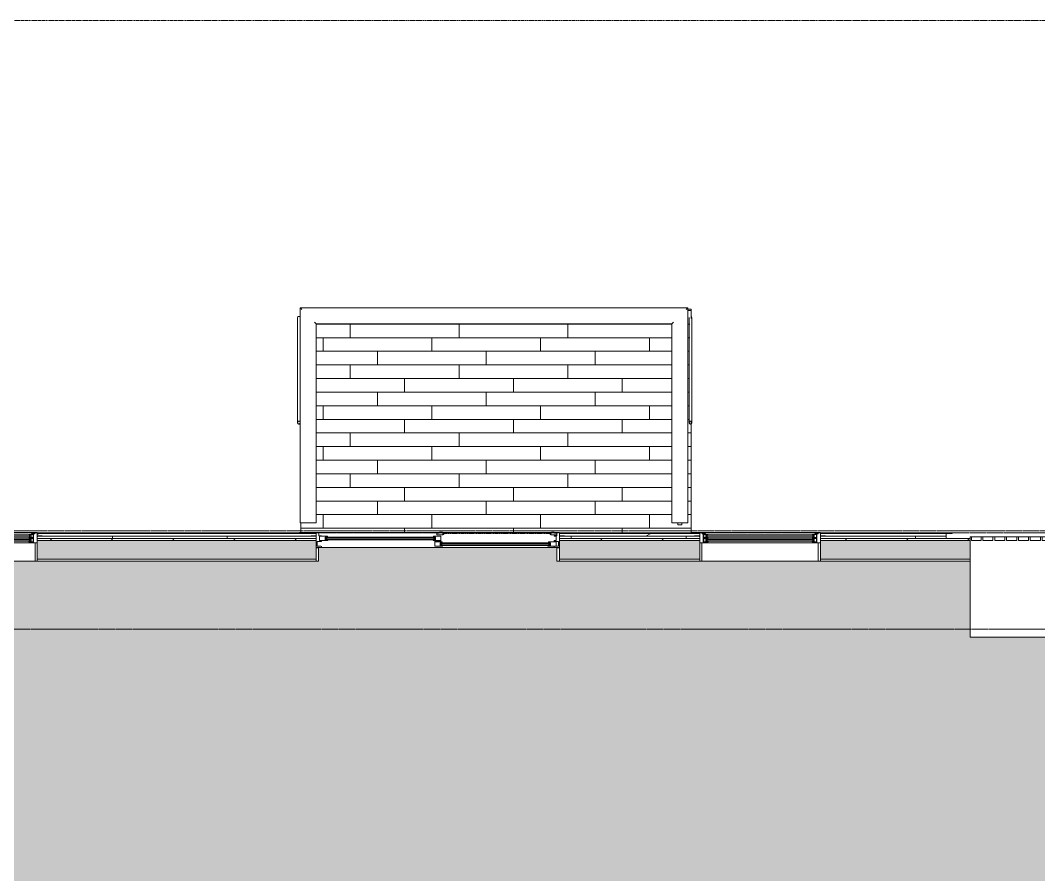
# Model space of a CAD drawing. Header units: inches. Extents: x -1559 to 1959, y 9767 to 12269.
# Drawn here: x 74.2 to 373.7, y 12017.6 to 12268.7 of the extents above; entities that cross this region are included whole.
import ezdxf

# ---------------------------------------------------------------- set-up
doc = ezdxf.new("R2010")
doc.units = ezdxf.units.IN
doc.header["$MEASUREMENT"] = 0
for name, pattern in [('Dash', [0.25, 0.125, -0.125]), ('Dash 1_16_', [0.125, 0.0625, -0.0625]), ('Double Dash 3_8_', [1, 0.375, -0.125, 0.125, -0.125, 0.125, -0.125])]:
    doc.linetypes.add(name, pattern=pattern)
for name, color, linetype, lineweight in [('0-1', 7, 'Continuous', 5), ('0-2', 7, 'Continuous', 9), ('0-3', 250, 'Double Dash 3_8_', 15), ('A-AREA-PATT-8', 83, 'Continuous', 9), ('A-DETL-GENF', 92, 'Continuous', 9), ('A-DETL-GENF-1', 7, 'Continuous', 9), ('A-DETL-GENF-HDLN-1', 7, 'Dash', 9), ('A-DETL-GENF-HDLN-2', 1, 'Continuous', 9), ('A-DOOR', 31, 'Continuous', 9), ('A-DOOR-1', 7, 'Continuous', 9), ('A-DOOR-FRAM-1', 7, 'Continuous', 9), ('A-FLOR-1', 7, 'Continuous', 9), ('A-FLOR-HRAL-1', 7, 'Continuous', 9), ('A-FLOR-PATT-1', 252, 'Continuous', 9), ('A-GENM-1', 7, 'Continuous', 9), ('A-GLAZ', 151, 'Continuous', 9), ('A-GLAZ-1', 7, 'Continuous', 9), ('A-WALL-1', 7, 'Continuous', 9), ('A-WALL-PATT-1', 8, 'Continuous', 9), ('A-WALL-PATT-2', 253, 'Continuous', 9), ('C-PROP-LINE-1', 250, 'Double Dash 3_8_', 15), ('C-PROP-LINE-2', 250, 'Dash 1_16_', 15), ('S-BEAM-1', 7, 'Continuous', 9)]:
    doc.layers.add(name, color=color, linetype=linetype, lineweight=lineweight)

# ---------------------------------------------------------------- blocks, each defined once
blk = doc.blocks.new('Door-Sliding-Marvin-2_Panel_Patio_Door-Essential - MARVIN ESSENTIAL SLIDING - 6_-0_X6_-10_ - 3RD FLOOR-3344819-KEY PLAN - 3RD FLOOR')
at = {"layer": 'A-DETL-GENF'}
for p, q in [((-37.25, 3.19), (-37.25, 3.23)), ((-35.75, 3.23), (-37.25, 3.23)), ((-35.91, 3.19), (-37.25, 3.19)), ((-35.91, 3.19), (-35.91, 3.08)), ((-35.75, 3.08), (-35.91, 3.08)), ((-35, 4.28), (-35.75, 4.28)), ((-35.75, 4.28), (-35.75, -0.19)), ((-35, 3.31), (-35, 4.28)), ((-34.25, 3.31), (-35, 3.31)), ((-34.81, 3.19), (-32.46, 3.19)), ((-34.81, 1.94), (-34.81, 3.19)), ((-34.25, 3.19), (-34.25, 3.31)), ((-32.46, 3.19), (-32.38, 2.87)), ((-35.5, 1.63), (-35.5, 0.25)), ((-35.5, 1.63), (-34.25, 1.63)), ((-35.5, 0.25), (-34.39, 0.25)), ((-32.41, 1.94), (-34.81, 1.94)), ((-34.39, 0.25), (-34.25, 0.1)), ((-34.25, 1.63), (-34.25, 1.94)), ((-34.25, -0.19), (-34.25, 0.1)), ((-32.38, 2.87), (-33.09, 2.87)), ((-33.09, 2.87), (-33.09, 2.12)), ((-33.09, 2.12), (-32.34, 2.12)), ((-32.98, 2.72), (-32.98, 2.87)), ((-32.98, 2.27), (-32.98, 2.12)), ((-32.34, 2), (-32.41, 1.94)), ((-32.34, 2.12), (-32.34, 2)), ((-35.75, -0.19), (-34.25, -0.19)), ((-35.06, -0.22), (-35.75, -0.22)), ((-35.75, -0.22), (-35.75, -4.19)), ((-35.06, -4.19), (-35.06, -0.22)), ((35.06, -0.22), (35.06, -4.19)), ((35.75, -0.22), (35.06, -0.22)), ((35.75, -4.19), (35.75, -0.22)), ((-35.75, -4.19), (-35.06, -4.19)), ((35.06, -4.19), (35.75, -4.19))]:
    blk.add_line(p, q, dxfattribs=at)
at = {"layer": 'A-DETL-GENF-1'}
for p, q in [((-32.87, 2.72), (-32.87, 2.27)), ((-32.61, 2.72), (-32.61, 2.27))]:
    blk.add_line(p, q, dxfattribs=at)
at = {"layer": 'A-DETL-GENF-HDLN-1'}
blk.add_line((1.75, 3.94), (33.01, 3.94), dxfattribs=at)
at = {"layer": 'A-DETL-GENF-HDLN-2'}
for p, q in [((-1.29, 3.19), (-1.38, 2.87)), ((0.87, 3.19), (-1.29, 3.19)), ((-0.24, 4.05), (-0.24, 3.53)), ((0.34, 4.05), (-0.24, 4.05)), ((-0.24, 3.53), (1.51, 3.53)), ((0.6, 4.36), (0.34, 4.05)), ((1.35, 4.36), (0.6, 4.36)), ((0.87, 1.72), (0.87, 3.19)), ((1.35, 4.05), (1.35, 4.36)), ((1.35, 4.05), (1.51, 4.05)), ((1.51, 3.69), (1.51, 4.05)), ((1.71, 3.69), (1.51, 3.69)), ((1.51, 3.65), (1.75, 3.65)), ((1.51, 3.53), (1.51, 3.65)), ((1.64, 3.83), (1.64, 3.94)), ((1.75, 3.94), (1.64, 3.94)), ((1.64, 3.83), (1.71, 3.83)), ((1.71, 3.83), (1.71, 3.69)), ((1.75, 3.65), (1.75, 3.94)), ((33.01, 3.94), (33.12, 3.94)), ((33.01, 3.65), (33.01, 3.94)), ((33.25, 3.65), (33.01, 3.65)), ((33.12, 3.83), (33.05, 3.83)), ((33.05, 3.83), (33.05, 3.69)), ((33.05, 3.69), (33.25, 3.69)), ((33.12, 3.83), (33.12, 3.94)), ((33.25, 3.69), (33.25, 4.05)), ((33.41, 4.05), (33.25, 4.05)), ((33.25, 3.53), (33.25, 3.65)), ((35, 3.53), (33.25, 3.53)), ((33.41, 4.05), (33.41, 4.36)), ((33.41, 4.36), (34.16, 4.36)), ((34.16, 4.36), (34.42, 4.05)), ((34.25, 3.19), (34.25, 3.31)), ((34.25, 3.31), (35, 3.31)), ((34.81, 3.19), (34.25, 3.19)), ((34.42, 4.05), (35, 4.05)), ((34.81, 1.94), (34.81, 3.19)), ((35, 4.28), (35.75, 4.28)), ((35, 3.31), (35, 4.28)), ((35.75, 4.28), (35.75, -0.19)), ((35.75, 3.23), (37.25, 3.23)), ((35.75, 3.08), (35.9, 3.08)), ((35.9, 3.19), (35.9, 3.08)), ((35.9, 3.19), (37.25, 3.19)), ((37.25, 3.19), (37.25, 3.23)), ((-32.87, 2.72), (-32.87, 2.27)), ((-32.61, 2.72), (-32.61, 2.27)), ((-0.66, 2.12), (-1.41, 2.12)), ((-1.41, 2.12), (-1.41, 2)), ((-1.41, 2), (-1.34, 1.94)), ((-1.38, 2.87), (-0.66, 2.87)), ((-1.34, 1.94), (0.87, 1.94)), ((-1.14, 2.72), (-1.14, 2.27)), ((-0.88, 2.72), (-0.88, 2.27)), ((0.24, 1.82), (-0.88, 1.72)), ((-0.88, 0.25), (-0.88, 1.72)), ((-0.88, 1.5), (1.29, 1.5)), ((1.34, 0.25), (-0.88, 0.25)), ((-0.77, 2.72), (-0.77, 2.87)), ((-0.77, 2.27), (-0.77, 2.12)), ((-0.66, 2.87), (-0.66, 2.12)), ((-0.43, 1.68), (0.43, 1.76)), ((-0.43, 1.58), (-0.43, 1.68)), ((-0.24, 1.58), (-0.43, 1.58)), ((-0.24, 1.62), (0.87, 1.72)), ((-0.24, 1.62), (-0.24, 1.7)), ((-0.24, 1.51), (-0.24, 1.58)), ((0.24, 1.93), (0.24, 1.86)), ((0.24, 1.86), (0.43, 1.86)), ((0.24, 1.82), (0.24, 1.74)), ((0.43, 1.86), (0.43, 1.76)), ((0.66, 1.19), (0.66, 0.44)), ((1.37, 1.19), (0.66, 1.19)), ((0.66, 0.44), (1.41, 0.44)), ((0.77, 1.04), (0.77, 1.19)), ((0.77, 0.58), (0.77, 0.44)), ((0.88, 1.04), (0.88, 0.58)), ((1.14, 1.04), (1.14, 0.58)), ((1.29, 1.5), (1.37, 1.19)), ((1.41, 0.31), (1.34, 0.25)), ((1.41, 0.44), (1.41, 0.31)), ((33.16, 0.44), (32.41, 0.44)), ((32.41, 0.44), (32.41, 0.31)), ((32.41, 0.31), (32.47, 0.25)), ((32.52, 1.5), (32.44, 1.19)), ((32.44, 1.19), (33.16, 1.19)), ((32.47, 0.25), (34.84, 0.25)), ((34.84, 1.5), (32.52, 1.5)), ((32.68, 1.04), (32.68, 0.58)), ((32.93, 1.04), (32.93, 0.58)), ((33.04, 1.04), (33.04, 1.19)), ((33.04, 0.58), (33.04, 0.44)), ((33.16, 1.19), (33.16, 0.44)), ((34.81, 1.94), (34.25, 1.94)), ((34.25, 1.63), (34.25, 1.94)), ((35.5, 1.63), (34.25, 1.63)), ((34.39, 0.25), (34.25, 0.1)), ((34.25, -0.19), (34.25, 0.1)), ((35.5, 0.25), (34.39, 0.25)), ((34.84, 0.25), (34.84, 1.5)), ((35.5, 1.63), (35.5, 0.25)), ((35.75, -0.19), (34.25, -0.19))]:
    blk.add_line(p, q, dxfattribs=at)
at = {"layer": 'A-DOOR'}
for p, q in [((-32.98, 2.87), (-0.77, 2.87)), ((-32.98, 2.72), (-0.77, 2.72)), ((-32.98, 2.27), (-0.77, 2.27)), ((-32.98, 2.12), (-0.77, 2.12)), ((0.77, 1.19), (33.04, 1.19)), ((0.77, 1.04), (33.04, 1.04)), ((0.77, 0.58), (33.04, 0.58)), ((0.77, 0.44), (33.04, 0.44))]:
    blk.add_line(p, q, dxfattribs=at)
at = {"layer": 'A-DOOR-1'}
for p, q in [((-35.75, 4.25), (-40.68, 4.25)), ((-40.68, 4.25), (-40.68, 4.19))]:
    blk.add_line(p, q, dxfattribs=at)
at = {"layer": 'A-DOOR-FRAM-1'}
for p, q in [((35.75, 4.28), (-35.75, 4.28)), ((-35.75, 4.28), (-35.75, -0.19)), ((35.75, -0.19), (35.75, 4.28)), ((-35.75, -0.19), (35.75, -0.19))]:
    blk.add_line(p, q, dxfattribs=at)
blk = doc.blocks.new('V-Series_EWC4_SPVU_RFA_2015 - 2ND AND 3RD FLOOR-2226480-KEY PLAN - 3RD FLOOR')
at = {"layer": 'A-GENM-1'}
for p, q in [((-3829.54, 11738.59), (-3858.97, 11738.59)), ((-3858.97, 11738.59), (-3858.97, 11738.15)), ((-3829.54, 11710.71), (-3829.54, 11738.59)), ((-3858.97, 11735.36), (-3858.97, 11738.15)), ((-3858.97, 11738.15), (-3857.97, 11738.15)), ((-3857.97, 11738.15), (-3857.97, 11735.36)), ((-3857.97, 11735.36), (-3858.97, 11735.36)), ((-3858.97, 11735.36), (-3858.97, 11734.86)), ((-3858.97, 11731.87), (-3858.97, 11734.86)), ((-3858.97, 11734.86), (-3857.97, 11734.86)), ((-3857.97, 11734.86), (-3857.97, 11731.87)), ((-3857.97, 11731.87), (-3858.97, 11731.87)), ((-3858.97, 11731.87), (-3858.97, 11731.37)), ((-3858.97, 11728.39), (-3858.97, 11731.37)), ((-3858.97, 11731.37), (-3857.97, 11731.37)), ((-3857.97, 11731.37), (-3857.97, 11728.39)), ((-3857.97, 11728.39), (-3858.97, 11728.39)), ((-3858.97, 11728.39), (-3858.97, 11727.89)), ((-3858.97, 11724.9), (-3858.97, 11727.89)), ((-3858.97, 11727.89), (-3857.97, 11727.89)), ((-3857.97, 11727.89), (-3857.97, 11724.9)), ((-3857.97, 11724.9), (-3858.97, 11724.9)), ((-3858.97, 11724.9), (-3858.97, 11724.4)), ((-3858.97, 11721.42), (-3858.97, 11724.4)), ((-3858.97, 11724.4), (-3857.97, 11724.4)), ((-3857.97, 11724.4), (-3857.97, 11721.42)), ((-3857.97, 11721.42), (-3858.97, 11721.42)), ((-3858.97, 11721.42), (-3858.97, 11720.92)), ((-3858.97, 11717.93), (-3858.97, 11720.92)), ((-3858.97, 11720.92), (-3857.97, 11720.92)), ((-3857.97, 11720.92), (-3857.97, 11717.93)), ((-3857.97, 11717.93), (-3858.97, 11717.93)), ((-3858.97, 11717.93), (-3858.97, 11717.43)), ((-3858.97, 11714.45), (-3858.97, 11717.43)), ((-3858.97, 11717.43), (-3857.97, 11717.43)), ((-3857.97, 11717.43), (-3857.97, 11714.45)), ((-3857.97, 11714.45), (-3858.97, 11714.45)), ((-3858.97, 11714.45), (-3858.97, 11713.95)), ((-3858.97, 11711.15), (-3858.97, 11713.95)), ((-3858.97, 11713.95), (-3857.97, 11713.95)), ((-3857.97, 11713.95), (-3857.97, 11711.15)), ((-3857.97, 11711.15), (-3858.97, 11711.15)), ((-3858.97, 11711.15), (-3858.97, 11710.71)), ((-3858.97, 11710.71), (-3829.54, 11710.71))]:
    blk.add_line(p, q, dxfattribs=at)
blk = doc.blocks.new('Window-Double_Hung-Marvin-Essential - ESDH3066 - 3rd floor-V2-KEY PLAN - 3RD FLOOR')
at = {"layer": 'A-DETL-GENF-HDLN-1'}
blk.add_line((16.1, -4.22), (-16.5, -4.22), dxfattribs=at)
at = {"layer": 'A-DETL-GENF-HDLN-2'}
for p, q in [((-17.13, 4.19), (-17.75, 4.19)), ((-17.13, -1.16), (-17.13, 4.19)), ((17.12, 4.19), (17.75, 4.19)), ((17.12, 4.19), (17.12, -1.16)), ((-16.72, -1.19), (-17.75, -1.19)), ((-17.75, -4.28), (-17.75, -1.19)), ((-16.72, -3.77), (-16.72, -1.19)), ((-16.56, -1.53), (-15.34, -1.53)), ((-16.56, -1.53), (-16.56, -2.47)), ((-15.34, -2.47), (-16.56, -2.47)), ((-16.56, -2.75), (-15.34, -2.75)), ((-16.56, -2.75), (-16.56, -3.69)), ((-15.28, -1.65), (-15.94, -1.65)), ((-15.94, -1.65), (-15.94, -2.37)), ((-15.94, -2.37), (-15.28, -2.37)), ((-15.28, -2.87), (-15.94, -2.87)), ((-15.94, -2.87), (-15.94, -3.59)), ((-15.84, -1.66), (-15.84, -2.35)), ((-15.84, -2.88), (-15.84, -3.57)), ((-15.54, -1.79), (-15.54, -2.23)), ((-15.34, -1.53), (-15.28, -1.59)), ((-15.34, -2.47), (-15.28, -2.41)), ((-15.34, -2.75), (-15.28, -2.81)), ((-15.28, -1.59), (-15.28, -1.65)), ((-15.28, -2.37), (-15.28, -2.41)), ((-15.28, -2.81), (-15.28, -2.87)), ((15.34, -1.53), (15.28, -1.59)), ((15.28, -1.59), (15.28, -1.65)), ((15.28, -1.65), (15.94, -1.65)), ((15.28, -2.37), (15.28, -2.41)), ((15.94, -2.37), (15.28, -2.37)), ((15.34, -2.47), (15.28, -2.41)), ((15.34, -2.75), (15.28, -2.81)), ((15.28, -2.81), (15.28, -2.87)), ((15.28, -2.87), (15.94, -2.87)), ((16.56, -1.53), (15.34, -1.53)), ((15.34, -2.47), (16.56, -2.47)), ((16.56, -2.75), (15.34, -2.75)), ((15.54, -1.79), (15.54, -2.23)), ((15.84, -1.66), (15.84, -2.35)), ((15.84, -2.88), (15.84, -3.57)), ((15.94, -1.65), (15.94, -2.37)), ((15.94, -2.87), (15.94, -3.59)), ((16.56, -1.53), (16.56, -2.47)), ((16.56, -2.75), (16.56, -3.69)), ((16.72, -3.77), (16.72, -1.19)), ((16.72, -1.19), (17.75, -1.19)), ((17.75, -4.28), (17.75, -1.19)), ((-19.25, -3.23), (-19.25, -3.19)), ((-19.25, -3.19), (-17.9, -3.19)), ((-17.75, -3.23), (-19.25, -3.23)), ((-17.9, -3.19), (-17.9, -3.08)), ((-17.9, -3.08), (-17.75, -3.08)), ((-17.75, -4.28), (-17.16, -4.28)), ((-17.08, -3.87), (-17.16, -4.28)), ((-17.08, -3.87), (-16.19, -3.87)), ((-16.85, -4.25), (-16.85, -3.87)), ((-16.3, -4.25), (-16.85, -4.25)), ((-16.38, -3.77), (-16.72, -3.77)), ((-15.34, -3.69), (-16.56, -3.69)), ((-16.38, -3.87), (-16.38, -3.77)), ((-16.18, -4.01), (-16.3, -4.01)), ((-16.3, -4.01), (-16.3, -4.25)), ((-16.19, -3.87), (-16.19, -3.97)), ((-16.19, -3.97), (-16.1, -3.97)), ((-16.18, -4.22), (-16.18, -4.01)), ((-16.18, -4.22), (-16.1, -4.22)), ((-16.1, -3.97), (-16.1, -4.22)), ((-15.94, -3.59), (-15.28, -3.59)), ((-15.54, -3.01), (-15.54, -3.45)), ((-15.34, -3.69), (-15.28, -3.63)), ((-15.28, -3.59), (-15.28, -3.63)), ((15.28, -3.59), (15.28, -3.63)), ((15.94, -3.59), (15.28, -3.59)), ((15.34, -3.69), (15.28, -3.63)), ((15.34, -3.69), (16.56, -3.69)), ((15.54, -3.01), (15.54, -3.45)), ((16.19, -3.97), (16.1, -3.97)), ((16.1, -3.97), (16.1, -4.22)), ((16.18, -4.22), (16.1, -4.22)), ((16.18, -4.22), (16.18, -4.01)), ((16.18, -4.01), (16.3, -4.01)), ((17.08, -3.87), (16.19, -3.87)), ((16.19, -3.87), (16.19, -3.97)), ((16.3, -4.01), (16.3, -4.25)), ((16.3, -4.25), (16.85, -4.25)), ((16.38, -3.87), (16.38, -3.77)), ((16.38, -3.77), (16.72, -3.77)), ((16.85, -4.25), (16.85, -3.87)), ((17.08, -3.87), (17.16, -4.28)), ((17.75, -4.28), (17.16, -4.28)), ((17.9, -3.08), (17.75, -3.08)), ((17.75, -3.23), (19.25, -3.23)), ((17.9, -3.19), (17.9, -3.08)), ((19.25, -3.19), (17.9, -3.19)), ((19.25, -3.23), (19.25, -3.19))]:
    blk.add_line(p, q, dxfattribs=at)
at = {"layer": 'A-GLAZ'}
for p, q in [((15.84, -1.66), (-15.84, -1.66)), ((15.84, -1.79), (-15.84, -1.79)), ((15.84, -2.23), (-15.84, -2.23)), ((15.84, -2.35), (-15.84, -2.35)), ((15.84, -2.88), (-15.84, -2.88)), ((15.84, -3.01), (-15.84, -3.01)), ((15.84, -3.45), (-15.84, -3.45)), ((15.84, -3.57), (-15.84, -3.57))]:
    blk.add_line(p, q, dxfattribs=at)
at = {"layer": 'A-GLAZ-1'}
for p, q in [((-17.75, 4.19), (17.75, 4.19)), ((-17.75, -1.16), (-17.75, 4.19)), ((17.75, 4.19), (17.75, -1.16)), ((-17.75, -1.19), (17.75, -1.19)), ((-17.75, -4.28), (-17.75, -1.19)), ((17.75, -1.19), (17.75, -4.28)), ((17.75, -4.28), (-17.75, -4.28)), ((17.75, -4.19), (20.4, -4.19)), ((20.4, -4.25), (17.75, -4.25)), ((20.4, -4.19), (20.4, -4.25))]:
    blk.add_line(p, q, dxfattribs=at)
blk = doc.blocks.new('Window-Double_Hung-Marvin-Essential - ESDH3066 - 3rd floor-3357212-KEY PLAN - 3RD FLOOR')
at = {"layer": 'A-DETL-GENF-HDLN-1'}
blk.add_line((16.1, -4.22), (-16.5, -4.22), dxfattribs=at)
at = {"layer": 'A-DETL-GENF-HDLN-2'}
for p, q in [((-17.13, 4.19), (-17.75, 4.19)), ((-17.13, -1.16), (-17.13, 4.19)), ((17.12, 4.19), (17.75, 4.19)), ((17.12, 4.19), (17.12, -1.16)), ((-16.72, -1.19), (-17.75, -1.19)), ((-17.75, -4.28), (-17.75, -1.19)), ((-16.72, -3.77), (-16.72, -1.19)), ((-16.56, -1.53), (-15.34, -1.53)), ((-16.56, -1.53), (-16.56, -2.47)), ((-15.34, -2.47), (-16.56, -2.47)), ((-16.56, -2.75), (-15.34, -2.75)), ((-16.56, -2.75), (-16.56, -3.69)), ((-15.28, -1.65), (-15.94, -1.65)), ((-15.94, -1.65), (-15.94, -2.37)), ((-15.94, -2.37), (-15.28, -2.37)), ((-15.28, -2.87), (-15.94, -2.87)), ((-15.94, -2.87), (-15.94, -3.59)), ((-15.84, -1.66), (-15.84, -2.35)), ((-15.84, -2.88), (-15.84, -3.57)), ((-15.54, -1.79), (-15.54, -2.23)), ((-15.34, -1.53), (-15.28, -1.59)), ((-15.34, -2.47), (-15.28, -2.41)), ((-15.34, -2.75), (-15.28, -2.81)), ((-15.28, -1.59), (-15.28, -1.65)), ((-15.28, -2.37), (-15.28, -2.41)), ((-15.28, -2.81), (-15.28, -2.87)), ((15.34, -1.53), (15.28, -1.59)), ((15.28, -1.59), (15.28, -1.65)), ((15.28, -1.65), (15.94, -1.65)), ((15.28, -2.37), (15.28, -2.41)), ((15.94, -2.37), (15.28, -2.37)), ((15.34, -2.47), (15.28, -2.41)), ((15.34, -2.75), (15.28, -2.81)), ((15.28, -2.81), (15.28, -2.87)), ((15.28, -2.87), (15.94, -2.87)), ((16.56, -1.53), (15.34, -1.53)), ((15.34, -2.47), (16.56, -2.47)), ((16.56, -2.75), (15.34, -2.75)), ((15.54, -1.79), (15.54, -2.23)), ((15.84, -1.66), (15.84, -2.35)), ((15.84, -2.88), (15.84, -3.57)), ((15.94, -1.65), (15.94, -2.37)), ((15.94, -2.87), (15.94, -3.59)), ((16.56, -1.53), (16.56, -2.47)), ((16.56, -2.75), (16.56, -3.69)), ((16.72, -3.77), (16.72, -1.19)), ((16.72, -1.19), (17.75, -1.19)), ((17.75, -4.28), (17.75, -1.19)), ((-19.25, -3.23), (-19.25, -3.19)), ((-19.25, -3.19), (-17.9, -3.19)), ((-17.75, -3.23), (-19.25, -3.23)), ((-17.9, -3.19), (-17.9, -3.08)), ((-17.9, -3.08), (-17.75, -3.08)), ((-17.75, -4.28), (-17.16, -4.28)), ((-17.08, -3.87), (-17.16, -4.28)), ((-17.08, -3.87), (-16.19, -3.87)), ((-16.85, -4.25), (-16.85, -3.87)), ((-16.3, -4.25), (-16.85, -4.25)), ((-16.38, -3.77), (-16.72, -3.77)), ((-15.34, -3.69), (-16.56, -3.69)), ((-16.38, -3.87), (-16.38, -3.77)), ((-16.18, -4.01), (-16.3, -4.01)), ((-16.3, -4.01), (-16.3, -4.25)), ((-16.19, -3.87), (-16.19, -3.97)), ((-16.19, -3.97), (-16.1, -3.97)), ((-16.18, -4.22), (-16.18, -4.01)), ((-16.18, -4.22), (-16.1, -4.22)), ((-16.1, -3.97), (-16.1, -4.22)), ((-15.94, -3.59), (-15.28, -3.59)), ((-15.54, -3.01), (-15.54, -3.45)), ((-15.34, -3.69), (-15.28, -3.63)), ((-15.28, -3.59), (-15.28, -3.63)), ((15.28, -3.59), (15.28, -3.63)), ((15.94, -3.59), (15.28, -3.59)), ((15.34, -3.69), (15.28, -3.63)), ((15.34, -3.69), (16.56, -3.69)), ((15.54, -3.01), (15.54, -3.45)), ((16.19, -3.97), (16.1, -3.97)), ((16.1, -3.97), (16.1, -4.22)), ((16.18, -4.22), (16.1, -4.22)), ((16.18, -4.22), (16.18, -4.01)), ((16.18, -4.01), (16.3, -4.01)), ((17.08, -3.87), (16.19, -3.87)), ((16.19, -3.87), (16.19, -3.97)), ((16.3, -4.01), (16.3, -4.25)), ((16.3, -4.25), (16.85, -4.25)), ((16.38, -3.87), (16.38, -3.77)), ((16.38, -3.77), (16.72, -3.77)), ((16.85, -4.25), (16.85, -3.87)), ((17.08, -3.87), (17.16, -4.28)), ((17.75, -4.28), (17.16, -4.28)), ((17.9, -3.08), (17.75, -3.08)), ((17.75, -3.23), (19.25, -3.23)), ((17.9, -3.19), (17.9, -3.08)), ((19.25, -3.19), (17.9, -3.19)), ((19.25, -3.23), (19.25, -3.19))]:
    blk.add_line(p, q, dxfattribs=at)
at = {"layer": 'A-GLAZ'}
for p, q in [((15.84, -1.66), (-15.84, -1.66)), ((15.84, -1.79), (-15.84, -1.79)), ((15.84, -2.23), (-15.84, -2.23)), ((15.84, -2.35), (-15.84, -2.35)), ((15.84, -2.88), (-15.84, -2.88)), ((15.84, -3.01), (-15.84, -3.01)), ((15.84, -3.45), (-15.84, -3.45)), ((15.84, -3.57), (-15.84, -3.57))]:
    blk.add_line(p, q, dxfattribs=at)
at = {"layer": 'A-GLAZ-1'}
for p, q in [((-17.75, 4.19), (17.75, 4.19)), ((-17.75, -1.16), (-17.75, 4.19)), ((17.75, 4.19), (17.75, -1.16)), ((-17.75, -1.19), (17.75, -1.19)), ((-17.75, -4.28), (-17.75, -1.19)), ((17.75, -1.19), (17.75, -4.28)), ((17.75, -4.28), (-17.75, -4.28)), ((17.75, -4.19), (20.4, -4.19)), ((20.4, -4.25), (17.75, -4.25)), ((20.4, -4.19), (20.4, -4.25))]:
    blk.add_line(p, q, dxfattribs=at)
blk = doc.blocks.new('Railing - Baluster_01-2700443-KEY PLAN - 3RD FLOOR')
at = {"layer": 'A-FLOR-HRAL-1'}
for p, q in [((-0.59, 1.18), (0.59, 1.18)), ((-0.59, 0.59), (-0.59, 1.18)), ((0.59, 1.18), (0.59, 0.59))]:
    blk.add_line(p, q, dxfattribs=at)
blk = doc.blocks.new('Railing - Railing-3280567-KEY PLAN - 3RD FLOOR')
at = {"layer": 'A-FLOR-HRAL-1'}
for p, q in [((-3598.7, 12184.2), (-3712.75, 12184.2)), ((-3712.75, 12184.2), (-3712.75, 12154.79)), ((-3598.7, 12120.95), (-3598.7, 12184.2)), ((-3708.02, 12179.48), (-3603.42, 12179.48)), ((-3708.02, 12120.95), (-3708.02, 12179.48)), ((-3603.42, 12179.48), (-3603.42, 12120.95)), ((-3712.75, 12150.46), (-3712.75, 12120.95)), ((-3712.28, 12120.95), (-3712.75, 12120.95)), ((-3708.5, 12120.95), (-3712.28, 12120.95)), ((-3708.02, 12120.95), (-3708.5, 12120.95)), ((-3602.95, 12120.95), (-3603.42, 12120.95)), ((-3599.17, 12120.95), (-3602.95, 12120.95)), ((-3598.7, 12120.95), (-3599.17, 12120.95))]:
    blk.add_line(p, q, dxfattribs=at)
for points, knots in [([(-3712.75, 12184.2), (-3712.75, 12184.2), (-3712.74, 12184.19), (-3712.71, 12184.17), (-3712.69, 12184.14), (-3712.66, 12184.11), (-3712.63, 12184.08), (-3712.6, 12184.06), (-3712.56, 12184.02), (-3712.52, 12183.97), (-3712.49, 12183.94), (-3712.45, 12183.9), (-3712.38, 12183.83), (-3712.32, 12183.77), (-3712.28, 12183.73)], [0, 0, 0, 0, 0.166667, 0.25, 0.333333, 0.416667, 0.458333, 0.5, 0.583333, 0.666667, 0.708333, 0.75, 0.833333, 1, 1, 1, 1]), ([(-3598.7, 12184.2), (-3598.7, 12184.2), (-3598.71, 12184.19), (-3598.73, 12184.17), (-3598.76, 12184.14), (-3598.79, 12184.11), (-3598.82, 12184.08), (-3598.84, 12184.06), (-3598.88, 12184.02), (-3598.93, 12183.97), (-3598.96, 12183.94), (-3599, 12183.9), (-3599.07, 12183.83), (-3599.13, 12183.77), (-3599.17, 12183.73)], [0, 0, 0, 0, 0.166667, 0.25, 0.333333, 0.416667, 0.458333, 0.5, 0.583333, 0.666667, 0.708333, 0.75, 0.833333, 1, 1, 1, 1]), ([(-3708.5, 12179.95), (-3708.45, 12179.91), (-3708.39, 12179.85), (-3708.32, 12179.77), (-3708.27, 12179.72), (-3708.23, 12179.69), (-3708.2, 12179.65), (-3708.17, 12179.62), (-3708.14, 12179.59), (-3708.12, 12179.57), (-3708.09, 12179.54), (-3708.06, 12179.51), (-3708.03, 12179.49), (-3708.02, 12179.48), (-3708.02, 12179.48)], [0, 0, 0, 0, 0.166667, 0.25, 0.333333, 0.375, 0.416667, 0.5, 0.541667, 0.583333, 0.666667, 0.75, 0.833333, 1, 1, 1, 1]), ([(-3602.95, 12179.95), (-3602.99, 12179.91), (-3603.05, 12179.85), (-3603.13, 12179.77), (-3603.18, 12179.72), (-3603.21, 12179.69), (-3603.25, 12179.65), (-3603.28, 12179.62), (-3603.31, 12179.59), (-3603.33, 12179.57), (-3603.36, 12179.54), (-3603.39, 12179.51), (-3603.42, 12179.49), (-3603.42, 12179.48), (-3603.42, 12179.48)], [0, 0, 0, 0, 0.166667, 0.25, 0.333333, 0.375, 0.416667, 0.5, 0.541667, 0.583333, 0.666667, 0.75, 0.833333, 1, 1, 1, 1])]:
    blk.add_open_spline(points, degree=3, knots=knots, dxfattribs=at)
at = {"rotation": 180}
blk.add_blockref('Railing - Baluster_01-2700443-KEY PLAN - 3RD FLOOR', (-3601.06, 12121.54), dxfattribs=at)
blk = doc.blocks.new('Walls 13 - Walls 1-3280512-KEY PLAN - 3RD FLOOR')
at = {"layer": 'S-BEAM-1'}
for p, q in [((-3598.3, 12181.35), (-3598.3, 12150.46)), ((-3597.55, 12150.46), (-3597.55, 12181.35))]:
    blk.add_line(p, q, dxfattribs=at)
at = {"layer": 'S-BEAM-1', "flags": 128}
for points in [[(-3597.55, 12150.46), (-3597.56, 12150.56), (-3597.59, 12150.66), (-3597.64, 12150.75), (-3597.71, 12150.82), (-3597.79, 12150.87), (-3597.88, 12150.9), (-3597.97, 12150.9), (-3598.06, 12150.87), (-3598.14, 12150.82), (-3598.2, 12150.75), (-3598.26, 12150.66), (-3598.29, 12150.56), (-3598.3, 12150.46)], [(-3598.3, 12150.46), (-3598.29, 12150.35), (-3598.26, 12150.25), (-3598.2, 12150.17), (-3598.14, 12150.1), (-3598.06, 12150.05), (-3597.97, 12150.02), (-3597.88, 12150.02), (-3597.79, 12150.05), (-3597.71, 12150.1), (-3597.64, 12150.17), (-3597.59, 12150.25), (-3597.56, 12150.35), (-3597.55, 12150.46)]]:
    blk.add_lwpolyline(points, dxfattribs=at)
at = {"layer": 'S-BEAM-1'}
blk.add_ellipse((-3597.92, 12181.35), major_axis=(0.375, 0), ratio=0.850805, start_param=0, end_param=1.047198, dxfattribs=at)
blk = doc.blocks.new('Walls 14 - Walls 1-3280521-KEY PLAN - 3RD FLOOR')
at = {"layer": 'S-BEAM-1'}
for p, q in [((-3713.5, 12181.35), (-3713.5, 12150.46)), ((-3712.75, 12150.46), (-3712.75, 12155.79))]:
    blk.add_line(p, q, dxfattribs=at)
at = {"layer": 'S-BEAM-1', "flags": 128}
for points in [[(-3712.75, 12150.46), (-3712.76, 12150.56), (-3712.79, 12150.66), (-3712.84, 12150.75), (-3712.91, 12150.82), (-3712.99, 12150.87), (-3713.08, 12150.9), (-3713.17, 12150.9), (-3713.26, 12150.87), (-3713.34, 12150.82), (-3713.4, 12150.75), (-3713.46, 12150.66), (-3713.49, 12150.56), (-3713.5, 12150.46)], [(-3713.5, 12150.46), (-3713.49, 12150.35), (-3713.46, 12150.25), (-3713.4, 12150.17), (-3713.34, 12150.1), (-3713.26, 12150.05), (-3713.17, 12150.02), (-3713.08, 12150.02), (-3712.99, 12150.05), (-3712.91, 12150.1), (-3712.84, 12150.17), (-3712.79, 12150.25), (-3712.76, 12150.35), (-3712.75, 12150.46)]]:
    blk.add_lwpolyline(points, dxfattribs=at)
at = {"layer": 'S-BEAM-1'}
blk.add_ellipse((-3713.12, 12181.35), major_axis=(0.375, 0), ratio=0.850805, start_param=0, end_param=3.141593, dxfattribs=at)
blk = doc.blocks.new('Family - ___-1878357-KEY PLAN - 3RD FLOOR')
at = {"layer": 'C-PROP-LINE-1'}
blk.add_line((-3989.61, 12268.69), (-1910.75, 12268.69), dxfattribs=at)
blk = doc.blocks.new('Family - ___-2835860-KEY PLAN - 3RD FLOOR')
at = {"layer": 'C-PROP-LINE-2'}
blk.add_line((-2638.11, 12118.09), (-3860.72, 12118.09), dxfattribs=at)
blk = doc.blocks.new('Family - ___-2835903-KEY PLAN - 3RD FLOOR')
at = {"layer": 'C-PROP-LINE-2'}
blk.add_line((-2096.82, 12089.69), (-3831.82, 12089.69), dxfattribs=at)
blk = doc.blocks.new('Family - ___-2835932-KEY PLAN - 3RD FLOOR')
at = {"layer": 'C-PROP-LINE-2'}
blk.add_line((-2067.92, 12118.59), (-3860.72, 12118.59), dxfattribs=at)
blk = doc.blocks.new('CTR - 1st Phase - Shell_rvt-1-KEY PLAN - 3RD FLOOR')
at = {"layer": 'A-FLOR-PATT-1'}
h = blk.add_hatch(dxfattribs=at)
h.set_pattern_fill('FP_12', color=256, style=0, pattern_type=2)
h.set_pattern_definition([(180, (-4228.749, 11223.402), (-5e-16, -4), []), (270, (-4228.749, 11223.402), (8, -8), [4, -28]), (270, (-4244.749, 11219.402), (8, -8), [4, -28])])
h.paths.add_polyline_path([(-3603.19, 12118.09), (-3597.74, 12118.15), (-3597.88, 12150.9), (-3598.2, 12150.75), (-3598.3, 12150.46), (-3598.14, 12181.08), (-3597.83, 12181.15), (-3597.74, 12181.29), (-3597.74, 12183.84), (-3598.7, 12183.73), (-3598.84, 12120.95), (-3600.47, 12120.95), (-3600.59, 12120.36), (-3601.65, 12120.36), (-3601.65, 12120.95), (-3603.42, 12120.95), (-3603.42, 12179.48), (-3708.02, 12179.48), (-3708.16, 12120.95), (-3712.56, 12120.95), (-3712.4, 12118.15), (-3603.28, 12118.09)], flags=0)
at = {"layer": 'A-WALL-PATT-1'}
h = blk.add_hatch(dxfattribs=at)
h.set_pattern_fill('FP_2', color=256, style=0, pattern_type=2)
h.set_pattern_definition([(216.87, (36, 90), (269.999678, 180.000482), [45, -405]), (206.565, (90, 63), (-90.00047, -89.99987), [100.623, -100.623]), (198.435, (90, 18), (-179.999294, -90.00048), [56.921, -227.684])])
h.paths.add_polyline_path([(-2446.18, 12117.09), (-2445.67, 12117.09), (-2445.67, 12117.84), (-2446.18, 12117.84)], flags=0)
h.paths.add_polyline_path([(-2410.17, 12117.09), (-2368.94, 12117.09), (-2368.94, 12117.84), (-2410.17, 12117.84)], flags=0)
h.paths.add_polyline_path([(-2070.67, 12117.09), (-2068.67, 12117.09), (-2068.67, 12117.84), (-2103.04, 12117.84), (-2103.04, 12117.09), (-2076.17, 12117.09)], flags=0)
h.paths.add_polyline_path([(-2253.67, 12117.09), (-2253.67, 12117.84), (-2254.18, 12117.84), (-2254.18, 12117.09)], flags=0)
h.paths.add_polyline_path([(-2138.54, 12117.09), (-2138.54, 12117.84), (-2218.17, 12117.84), (-2218.17, 12117.09), (-2180.94, 12117.09)], flags=0)
h.paths.add_polyline_path([(-2786.9, 12117.09), (-2752.94, 12117.09), (-2753.02, 12117.84), (-2828.36, 12117.84), (-2828.36, 12117.09), (-2788.86, 12117.09)], flags=0)
h.paths.add_polyline_path([(-2949.28, 12117.09), (-2904.01, 12117.09), (-2904.01, 12117.84), (-2983.71, 12117.84), (-2983.71, 12117.09), (-2950.15, 12117.09)], flags=0)
h.paths.add_polyline_path([(-2289.68, 12117.09), (-2289.68, 12117.84), (-2333.44, 12117.84), (-2333.44, 12117.09), (-2316.03, 12117.09)], flags=0)
h.paths.add_polyline_path([(-2681.44, 12117.09), (-2481.68, 12117.09), (-2481.68, 12117.84), (-2681.44, 12117.84)], flags=0)
h.paths.add_polyline_path([(-3055.21, 12117.09), (-3055.21, 12117.84), (-3097.16, 12117.84), (-3097.16, 12117.09), (-3059.05, 12117.09)], flags=0)
h.paths.add_polyline_path([(-3406.18, 12117.09), (-3405.67, 12117.09), (-3405.67, 12117.84), (-3406.18, 12117.84)], flags=0)
h.paths.add_polyline_path([(-3194.14, 12117.09), (-3177.09, 12117.09), (-3177.09, 12117.84), (-3216.57, 12117.84), (-3216.57, 12117.09)], flags=0)
h.paths.add_polyline_path([(-3252.07, 12117.09), (-3252.07, 12117.84), (-3252.58, 12117.84), (-3252.58, 12117.09)], flags=0)
h.paths.add_polyline_path([(-3288.08, 12117.09), (-3288.08, 12117.84), (-3370.17, 12117.84), (-3370.17, 12117.09)], flags=0)
h.paths.add_polyline_path([(-3441.68, 12117.09), (-3441.68, 12117.84), (-3481.16, 12117.84), (-3481.16, 12117.09), (-3464.33, 12117.09)], flags=0)
h.paths.add_polyline_path([(-3522.69, 12117.09), (-3522.69, 12117.84), (-3559.71, 12117.84), (-3559.71, 12117.09), (-3531.87, 12117.09)], flags=0)
h.paths.add_polyline_path([(-3599.42, 12117.09), (-3595.21, 12117.09), (-3595.21, 12117.84), (-3636.51, 12117.84), (-3636.51, 12117.09), (-3602.95, 12117.09)], flags=0)
h.paths.add_polyline_path([(-3708.01, 12117.09), (-3708.01, 12117.84), (-3790.11, 12117.84), (-3790.11, 12117.09), (-3709.19, 12117.09)], flags=0)
h.paths.add_polyline_path([(-3825.61, 12117.09), (-3825.61, 12117.84), (-3859.97, 12117.84), (-3859.97, 12117.09), (-3835.84, 12117.09)], flags=0)
h = blk.add_hatch(dxfattribs=at)
h.set_pattern_fill('FP_1', color=256, style=0, pattern_type=2)
h.set_pattern_definition([(0, (0, 0), (115.2, 28.8), [4.752, -81.648, 4.752, -81.648, -460.8]), (0, (0, 0), (115.2, 28.8), [-172.8, 4.752, -168.048, 4.752, -81.648, -201.6]), (0, (0, 0), (115.2, 28.8), [-432, 4.752, -52.848, 4.752, -139.248]), (120, (43.2, 14.4), (-82.54153, 85.366127), [4.752, -81.648, 4.752, -81.648, -460.8]), (120, (43.2, 14.4), (-82.54153, 85.366127), [-172.8, 4.752, -168.048, 4.752, -81.648, -201.6]), (120, (43.2, 14.4), (-82.54153, 85.366127), [-432, 4.752, -52.848, 4.752, -139.248]), (240, (57.6, 72), (-32.65847, -114.166127), [4.752, -81.648, 4.752, -81.648, -460.8]), (240, (57.6, 72), (-32.65847, -114.166127), [-172.8, 4.752, -168.048, 4.752, -81.648, -201.6]), (240, (57.6, 72), (-32.65847, -114.166127), [-432, 4.752, -52.848, 4.752, -139.248])])
h.paths.add_polyline_path([(-2446.18, 12109.71), (-2445.67, 12109.71), (-2445.67, 12110.34), (-2446.18, 12110.34)], flags=0)
h.paths.add_polyline_path([(-2755.09, 12109.71), (-2752.94, 12109.71), (-2752.94, 12110.34), (-2832.02, 12110.34), (-2832.02, 12109.71), (-2771.97, 12109.71)], flags=0)
h.paths.add_polyline_path([(-2076.8, 12109.71), (-2076.17, 12109.79), (-2076.17, 12110.34), (-2103.04, 12110.34), (-2103.04, 12109.71), (-2079.62, 12109.71)], flags=0)
h.paths.add_polyline_path([(-3173.12, 12109.71), (-3173.12, 12110.34), (-3216.57, 12110.34), (-3216.57, 12109.71), (-3194.14, 12109.71)], flags=0)
h.paths.add_polyline_path([(-2180.94, 12109.71), (-2138.54, 12109.71), (-2138.54, 12110.34), (-2218.17, 12110.34), (-2218.17, 12109.71)], flags=0)
h.paths.add_polyline_path([(-3132.87, 12109.71), (-3129, 12109.71), (-3129, 12110.34), (-3132.87, 12110.19)], flags=0)
h.paths.add_polyline_path([(-3101.12, 12109.71), (-3055.21, 12109.71), (-3055.37, 12110.34), (-3101.12, 12110.34)], flags=0)
h.paths.add_polyline_path([(-2289.68, 12109.71), (-2289.68, 12110.34), (-2333.44, 12110.34), (-2333.44, 12109.71), (-2316.03, 12109.71)], flags=0)
h.paths.add_polyline_path([(-2638.11, 12109.71), (-2522.54, 12109.71), (-2522.54, 12110.34), (-2638.11, 12110.34)], flags=0)
h.paths.add_polyline_path([(-2253.67, 12109.71), (-2253.67, 12110.34), (-2254.18, 12110.34), (-2254.18, 12109.71)], flags=0)
h.paths.add_polyline_path([(-2646.36, 12109.71), (-2646.36, 12110.34), (-2681.44, 12110.34), (-2681.44, 12109.71), (-2646.99, 12109.71)], flags=0)
h.paths.add_polyline_path([(-2368.94, 12109.71), (-2368.94, 12110.34), (-2410.17, 12110.34), (-2410.17, 12109.71), (-2383.58, 12109.71)], flags=0)
h.paths.add_polyline_path([(-2868.51, 12109.71), (-2859.9, 12109.71), (-2859.9, 12110.34), (-2868.51, 12110.34)], flags=0)
h.paths.add_polyline_path([(-2513.66, 12109.71), (-2481.68, 12109.71), (-2481.68, 12110.34), (-2514.29, 12110.34), (-2514.29, 12109.71)], flags=0)
h.paths.add_polyline_path([(-2923.95, 12109.71), (-2904.01, 12109.71), (-2904.01, 12110.34), (-2931.09, 12110.34), (-2931.09, 12109.71)], flags=0)
h.paths.add_polyline_path([(-2939.96, 12109.71), (-2939.96, 12110.34), (-2983.71, 12110.34), (-2983.71, 12109.71), (-2940.84, 12109.71)], flags=0)
h.paths.add_polyline_path([(-3487.79, 12109.71), (-3441.68, 12109.71), (-3441.68, 12110.34), (-3487.79, 12110.34)], flags=0)
h.paths.add_polyline_path([(-3531.87, 12109.71), (-3515.66, 12109.71), (-3515.66, 12110.34), (-3559.71, 12110.34), (-3559.71, 12109.71)], flags=0)
h.paths.add_polyline_path([(-3252.07, 12109.71), (-3252.07, 12110.34), (-3252.58, 12110.34), (-3252.58, 12109.71)], flags=0)
h.paths.add_polyline_path([(-3141.37, 12109.71), (-3141.37, 12110.34), (-3145.25, 12110.34), (-3145.25, 12109.71), (-3143.48, 12109.71)], flags=0)
h.paths.add_polyline_path([(-3595.21, 12109.71), (-3595.21, 12110.34), (-3636.51, 12110.34), (-3636.51, 12109.71), (-3599.42, 12109.71)], flags=0)
h.paths.add_polyline_path([(-3334.29, 12109.71), (-3288.08, 12109.71), (-3288.08, 12110.34), (-3334.29, 12110.34), (-3334.29, 12109.99)], flags=0)
h.paths.add_polyline_path([(-3343.16, 12109.71), (-3343.16, 12110.34), (-3370.17, 12110.34), (-3370.17, 12109.71)], flags=0)
h.paths.add_polyline_path([(-3790.11, 12109.71), (-3708.01, 12109.71), (-3708.01, 12110.34), (-3790.11, 12110.34)], flags=0)
h.paths.add_polyline_path([(-3405.67, 12109.71), (-3405.67, 12110.34), (-3406.18, 12110.34), (-3406.18, 12109.71)], flags=0)
h.paths.add_polyline_path([(-3852.47, 12109.71), (-3825.61, 12109.71), (-3825.61, 12110.34), (-3852.47, 12110.34), (-3852.47, 12109.94)], flags=0)
at = {"layer": 'A-WALL-PATT-2'}
h = blk.add_hatch(dxfattribs=at)
h.set_pattern_fill('FP_3', color=256, style=0, pattern_type=2)
h.set_pattern_definition([(0, (0, 0), (0, 33.75), []), (90, (0, 0), (-33.75, 2e-15), [])])
h.paths.add_polyline_path([(-2410.17, 12116.34), (-2368.94, 12116.34), (-2368.94, 12117.09), (-2410.17, 12117.09)], flags=0)
h.paths.add_polyline_path([(-2070.67, 12116.34), (-2069.42, 12116.34), (-2069.42, 12117.09), (-2103.04, 12117.09), (-2103.04, 12116.34), (-2076.17, 12116.34)], flags=0)
h.paths.add_polyline_path([(-2333.44, 12116.34), (-2289.68, 12116.34), (-2289.68, 12117.09), (-2333.44, 12117.09)], flags=0)
h.paths.add_polyline_path([(-2254.18, 12116.34), (-2253.67, 12116.34), (-2253.67, 12117.09), (-2254.18, 12117.09)], flags=0)
h.paths.add_polyline_path([(-2138.54, 12116.34), (-2138.54, 12117.09), (-2218.17, 12117.09), (-2218.17, 12116.34), (-2180.94, 12116.34)], flags=0)
h.paths.add_polyline_path([(-2681.44, 12116.34), (-2481.68, 12116.34), (-2481.68, 12117.09), (-2681.44, 12117.09), (-2681.44, 12116.7)], flags=0)
h.paths.add_polyline_path([(-2923.95, 12116.34), (-2904.01, 12116.34), (-2904.01, 12117.09), (-2983.71, 12117.09), (-2983.6, 12116.34), (-2940.84, 12116.34)], flags=0)
h.paths.add_polyline_path([(-2828.36, 12116.34), (-2752.94, 12116.34), (-2752.99, 12117.09), (-2828.36, 12117.09)], flags=0)
h.paths.add_polyline_path([(-2446.18, 12116.34), (-2445.67, 12116.34), (-2445.67, 12117.09), (-2446.18, 12117.09)], flags=0)
h.paths.add_polyline_path([(-3059.05, 12116.34), (-3055.21, 12116.34), (-3055.21, 12117.09), (-3097.16, 12117.09), (-3097.16, 12116.34), (-3059.76, 12116.34)], flags=0)
h.paths.add_polyline_path([(-3464.33, 12116.34), (-3441.68, 12116.34), (-3441.68, 12117.09), (-3481.16, 12117.09), (-3481.16, 12116.34)], flags=0)
h.paths.add_polyline_path([(-3216.57, 12116.34), (-3177.09, 12116.34), (-3177.09, 12117.09), (-3216.57, 12117.09)], flags=0)
h.paths.add_polyline_path([(-3252.58, 12116.34), (-3252.07, 12116.34), (-3252.07, 12117.09), (-3252.58, 12117.09)], flags=0)
h.paths.add_polyline_path([(-3288.08, 12116.34), (-3288.08, 12117.09), (-3370.17, 12117.09), (-3370.17, 12116.34)], flags=0)
h.paths.add_polyline_path([(-3405.67, 12116.34), (-3405.67, 12117.09), (-3406.18, 12117.09), (-3406.18, 12116.34)], flags=0)
h.paths.add_polyline_path([(-3522.69, 12116.34), (-3522.69, 12117.09), (-3559.71, 12117.09), (-3559.71, 12116.34), (-3531.87, 12116.34)], flags=0)
h.paths.add_polyline_path([(-3599.42, 12116.34), (-3595.21, 12116.34), (-3595.21, 12117.09), (-3636.51, 12117.09), (-3636.51, 12116.34), (-3616.31, 12116.34)], flags=0)
h.paths.add_polyline_path([(-3709.19, 12116.34), (-3708.01, 12116.34), (-3708.01, 12117.09), (-3790.11, 12117.09), (-3790.11, 12116.34), (-3712.56, 12116.34)], flags=0)
h.paths.add_polyline_path([(-3825.61, 12116.34), (-3825.61, 12117.09), (-3859.22, 12117.09), (-3859.22, 12116.34), (-3835.84, 12116.34)], flags=0)
h = blk.add_hatch(dxfattribs=at)
h.set_pattern_fill('FP_4', color=256, style=0, pattern_type=2)
h.set_pattern_definition([(0, (0, 0), (0, 17.993), []), (315, (0, 0), (17.993039, 0), [25.446, -25.446]), (45, (0, 0), (17.993039, 0), [25.446, -25.446])])
h.paths.add_polyline_path([(-2070.17, 12115.84), (-2070.17, 12116.34), (-2103.04, 12116.34), (-2103.04, 12115.84), (-2070.67, 12115.84)], flags=0)
h.paths.add_polyline_path([(-2522.54, 12115.84), (-2481.68, 12115.84), (-2481.68, 12116.34), (-2681.44, 12116.34), (-2681.44, 12115.84), (-2552.44, 12115.84)], flags=0)
h.paths.add_polyline_path([(-3790.11, 12115.84), (-3708.01, 12115.84), (-3708.01, 12116.34), (-3790.11, 12116.34)], flags=0)
h.paths.add_polyline_path([(-2138.54, 12115.84), (-2138.54, 12116.34), (-2218.17, 12116.34), (-2218.17, 12115.84), (-2180.94, 12115.84)], flags=0)
h.paths.add_polyline_path([(-2289.68, 12115.84), (-2289.68, 12116.34), (-2333.44, 12116.34), (-2333.44, 12115.84), (-2316.03, 12115.84)], flags=0)
h.paths.add_polyline_path([(-2254.18, 12115.84), (-2253.67, 12115.84), (-2253.67, 12116.34), (-2254.18, 12116.34)], flags=0)
h.paths.add_polyline_path([(-3636.51, 12115.84), (-3595.21, 12115.84), (-3595.21, 12116.34), (-3636.51, 12116.34)], flags=0)
h.paths.add_polyline_path([(-2368.94, 12115.84), (-2368.94, 12116.34), (-2410.17, 12116.34), (-2410.17, 12115.84), (-2383.58, 12115.84)], flags=0)
h.paths.add_polyline_path([(-3825.61, 12115.84), (-3825.61, 12116.34), (-3858.47, 12116.34), (-3858.47, 12115.84), (-3835.84, 12115.84)], flags=0)
h.paths.add_polyline_path([(-3559.71, 12115.84), (-3515.66, 12115.84), (-3515.66, 12116.34), (-3559.71, 12116.34)], flags=0)
h.paths.add_polyline_path([(-2445.67, 12115.84), (-2445.67, 12116.34), (-2446.18, 12116.34), (-2446.18, 12115.84)], flags=0)
h.paths.add_polyline_path([(-3487.79, 12115.84), (-3441.68, 12115.84), (-3441.68, 12116.34), (-3487.79, 12116.34)], flags=0)
h.paths.add_polyline_path([(-3406.18, 12115.84), (-3405.67, 12115.84), (-3405.67, 12116.34), (-3406.18, 12116.34)], flags=0)
h.paths.add_polyline_path([(-3370.17, 12115.84), (-3288.08, 12115.84), (-3288.08, 12116.34), (-3370.17, 12116.34)], flags=0)
h.paths.add_polyline_path([(-3252.58, 12115.84), (-3252.07, 12115.84), (-3252.07, 12116.34), (-3252.58, 12116.34)], flags=0)
h.paths.add_polyline_path([(-2868.51, 12115.84), (-2859.9, 12115.84), (-2859.9, 12116.34), (-2868.51, 12116.34)], flags=0)
h.paths.add_polyline_path([(-3216.57, 12115.84), (-3173.12, 12115.84), (-3173.12, 12116.34), (-3216.57, 12116.34)], flags=0)
h.paths.add_polyline_path([(-3145.25, 12115.84), (-3129, 12115.84), (-3129, 12116.34), (-3145.25, 12116.34)], flags=0)
h.paths.add_polyline_path([(-3101.12, 12115.84), (-3055.21, 12115.84), (-3055.21, 12116.34), (-3101.12, 12116.27)], flags=0)
h.paths.add_polyline_path([(-2752.94, 12115.84), (-2752.96, 12116.34), (-2832.02, 12116.3), (-2832.02, 12115.84), (-2755.09, 12115.84)], flags=0)
h.paths.add_polyline_path([(-2983.71, 12115.84), (-2904.01, 12115.84), (-2904.01, 12116.34), (-2983.71, 12116.34)], flags=0)
h = blk.add_hatch(dxfattribs=at)
h.set_pattern_fill('FP_5', color=256, style=0, pattern_type=2)
h.set_pattern_definition([(161.57, (1.8, 1.8), (-14.4010124, -0.0012439), [0, -102.456, 11.376, 0]), (18.43, (-1.8, 1.8), (-14.4010124, 0.0012439), [0, -102.456, 11.376, 0]), (108.43, (1.8, 1.8), (7.1973965, -36.003153), [34.146, -79.686]), (71.57, (-1.8, 1.8), (7.1973965, 36.003153), [34.146, -79.686])])
h.paths.add_polyline_path([(-3288.08, 12110.34), (-3288.08, 12115.84), (-3370.17, 12115.84), (-3370.17, 12110.34), (-3336.54, 12110.34)], flags=0)
h.paths.add_polyline_path([(-2938.84, 12110.34), (-2904.01, 12110.34), (-2904.01, 12115.84), (-2983.71, 12115.84), (-2983.71, 12110.34), (-2940.84, 12110.34)], flags=0)
h.paths.add_polyline_path([(-2253.67, 12110.34), (-2253.67, 12115.84), (-2254.18, 12115.84), (-2254.18, 12110.34)], flags=0)
h.paths.add_polyline_path([(-2103.04, 12110.34), (-2070.67, 12110.34), (-2070.67, 12115.84), (-2103.04, 12115.84), (-2103.04, 12115.09)], flags=0)
h.paths.add_polyline_path([(-2180.94, 12110.34), (-2138.54, 12110.34), (-2138.54, 12115.84), (-2218.17, 12115.84), (-2218.17, 12110.34)], flags=0)
h.paths.add_polyline_path([(-2445.67, 12110.34), (-2445.67, 12115.84), (-2446.18, 12115.84), (-2446.18, 12110.34)], flags=0)
h.paths.add_polyline_path([(-2410.17, 12110.34), (-2368.94, 12110.34), (-2368.94, 12115.84), (-2410.17, 12115.84), (-2410.17, 12114.36)], flags=0)
h.paths.add_polyline_path([(-2646.36, 12110.34), (-2481.68, 12110.34), (-2481.68, 12115.84), (-2681.44, 12115.84), (-2681.44, 12110.34), (-2653.77, 12110.34)], flags=0)
h.paths.add_polyline_path([(-2289.68, 12110.34), (-2289.68, 12115.84), (-2333.44, 12115.84), (-2333.44, 12110.34), (-2316.03, 12110.34)], flags=0)
h.paths.add_polyline_path([(-2788.86, 12110.34), (-2752.94, 12110.34), (-2752.94, 12115.84), (-2832.02, 12115.84), (-2832.02, 12110.34), (-2822.63, 12110.34)], flags=0)
h.paths.add_polyline_path([(-3852.47, 12110.34), (-3825.61, 12110.34), (-3825.61, 12115.84), (-3857.97, 12115.84), (-3857.97, 12110.34)], flags=0)
h.paths.add_polyline_path([(-3057.44, 12110.34), (-3055.21, 12110.34), (-3055.21, 12115.84), (-3101.12, 12115.84), (-3101.12, 12110.34), (-3059.05, 12110.34)], flags=0)
h.paths.add_polyline_path([(-3145.25, 12110.34), (-3129, 12110.34), (-3129, 12115.84), (-3145.25, 12115.84)], flags=0)
h.paths.add_polyline_path([(-3194.14, 12110.34), (-3173.12, 12110.34), (-3173.12, 12115.84), (-3216.57, 12115.84), (-3216.57, 12110.34)], flags=0)
h.paths.add_polyline_path([(-2859.9, 12110.34), (-2859.9, 12115.84), (-2868.51, 12115.84), (-2868.51, 12110.34)], flags=0)
h.paths.add_polyline_path([(-3252.58, 12110.34), (-3252.07, 12110.34), (-3252.07, 12115.84), (-3252.58, 12115.84), (-3252.58, 12115.09)], flags=0)
h.paths.add_polyline_path([(-3441.68, 12110.34), (-3441.68, 12115.84), (-3487.79, 12115.84), (-3487.79, 12110.34), (-3464.33, 12110.34)], flags=0)
h.paths.add_polyline_path([(-3405.67, 12110.34), (-3405.67, 12115.84), (-3406.18, 12115.84), (-3406.18, 12110.34)], flags=0)
h.paths.add_polyline_path([(-3531.87, 12110.34), (-3515.66, 12110.34), (-3515.66, 12115.84), (-3559.71, 12115.84), (-3559.71, 12110.34)], flags=0)
h.paths.add_polyline_path([(-3595.21, 12110.34), (-3595.21, 12115.84), (-3636.51, 12115.84), (-3636.51, 12110.34), (-3599.42, 12110.34)], flags=0)
h.paths.add_polyline_path([(-3708.01, 12110.34), (-3708.01, 12115.84), (-3790.11, 12115.84), (-3790.11, 12110.34), (-3709.82, 12110.34)], flags=0)
at = {"layer": 'A-FLOR-1'}
for p, q in [((-3597.74, 12183.84), (-3598.72, 12183.84)), ((-3597.74, 12181.1), (-3597.74, 12183.84)), ((-3597.74, 12118.15), (-3597.74, 12150.84)), ((-3712.56, 12120.95), (-3712.56, 12118.15))]:
    blk.add_line(p, q, dxfattribs=at)
at = {"layer": 'A-WALL-1'}
for p, q in [((-3708.01, 12118.09), (-3790.11, 12118.09)), ((-3708.01, 12117.84), (-3790.11, 12117.84)), ((-3708.01, 12117.09), (-3790.11, 12117.09)), ((-3708.01, 12116.34), (-3790.11, 12116.34)), ((-3597.86, 12118.09), (-3636.51, 12118.09)), ((-3595.21, 12117.84), (-3636.51, 12117.84)), ((-3595.21, 12117.09), (-3636.51, 12117.09)), ((-3595.21, 12116.34), (-3636.51, 12116.34)), ((-3520.94, 12118.09), (-3559.71, 12118.09)), ((-3522.69, 12117.84), (-3559.71, 12117.84)), ((-3522.69, 12117.09), (-3559.71, 12117.09)), ((-3522.69, 12116.34), (-3559.71, 12116.34)), ((-3522.69, 12116.34), (-3522.69, 12117.84)), ((-3522.69, 12117.84), (-3520.94, 12117.84)), ((-3515.66, 12116.34), (-3522.69, 12116.34)), ((-3520.94, 12117.84), (-3520.94, 12118.09)), ((-3515.66, 12109.71), (-3515.66, 12116.34)), ((-3708.01, 12115.84), (-3790.11, 12115.84)), ((-3595.21, 12115.84), (-3636.51, 12115.84)), ((-3515.66, 12115.84), (-3559.71, 12115.84)), ((-3708.01, 12110.34), (-3790.11, 12110.34)), ((-3595.21, 12110.34), (-3636.51, 12110.34)), ((-3515.66, 12110.34), (-3559.71, 12110.34)), ((-3790.11, 12109.71), (-3708.01, 12109.71)), ((-3636.51, 12109.71), (-3595.21, 12109.71)), ((-3559.71, 12109.71), (-3515.66, 12109.71))]:
    blk.add_line(p, q, dxfattribs=at)
at = {"layer": '0-2'}
for name, p in [('Railing - Railing-3280567-KEY PLAN - 3RD FLOOR', (0, 0)), ('Walls 14 - Walls 1-3280521-KEY PLAN - 3RD FLOOR', (0, 0)), ('Walls 13 - Walls 1-3280512-KEY PLAN - 3RD FLOOR', (0, 0)), ('Door-Sliding-Marvin-2_Panel_Patio_Door-Essential - MARVIN ESSENTIAL SLIDING - 6_-0_X6_-10_ - 3RD FLOOR-3344819-KEY PLAN - 3RD FLOOR', (-3672.26, 12113.9))]:
    blk.add_blockref(name, p, dxfattribs=at)
for name, p, rotation in [('Window-Double_Hung-Marvin-Essential - ESDH3066 - 3rd floor-V2-KEY PLAN - 3RD FLOOR', (-3807.86, 12113.9), 180), ('Window-Double_Hung-Marvin-Essential - ESDH3066 - 3rd floor-3357212-KEY PLAN - 3RD FLOOR', (-3577.46, 12113.9), 180), ('V-Series_EWC4_SPVU_RFA_2015 - 2ND AND 3RD FLOOR-2226480-KEY PLAN - 3RD FLOOR', (-15226.38, 8257.87), 269.9999999999999)]:
    blk.add_blockref(name, p, dxfattribs=dict(at, rotation=rotation))
at = {"layer": '0-3'}
for name in ['Family - ___-1878357-KEY PLAN - 3RD FLOOR', 'Family - ___-2835932-KEY PLAN - 3RD FLOOR', 'Family - ___-2835860-KEY PLAN - 3RD FLOOR', 'Family - ___-2835903-KEY PLAN - 3RD FLOOR']:
    blk.add_blockref(name, (0, 0), dxfattribs=at)

msp = doc.modelspace()

# ---------------------------------------------------------------- hatches: boundary and pattern name
at = {"layer": 'A-AREA-PATT-8'}
h = msp.add_hatch(color=256, dxfattribs=at)
h.paths.add_polyline_path([(526.11, 11725.36), (526.11, 12109.71), (381.48, 12109.71), (381.48, 12087.4), (353.61, 12087.4), (353.61, 12109.71), (232.07, 12109.71), (232.07, 12113.68), (161.95, 12113.68), (161.95, 12109.71), (17.42, 12109.6), (17.42, 11754.44), (367.6, 11754.44), (367.6, 11753.56), (375.75, 11753.56), (375.75, 11751.63), (376.37, 11751.63), (376.37, 11749.94), (411.12, 11750.06), (411.12, 11751.63), (411.75, 11751.63), (411.75, 11753.56), (456.11, 11753.56), (456.11, 11725.36), (523.15, 11725.36)], flags=0)
h.paths.add_polyline_path([(376.66, 11753.56), (375.75, 11753.69), (375.75, 11789.56), (377.5, 11789.56), (377.5, 11753.56)], flags=0)

# ---------------------------------------------------------------- block references
at = {"layer": '0-1'}
msp.add_blockref('CTR - 1st Phase - Shell_rvt-1-KEY PLAN - 3RD FLOOR', (3869.27, 0), dxfattribs=at)

doc.saveas('drawing.dxf')
